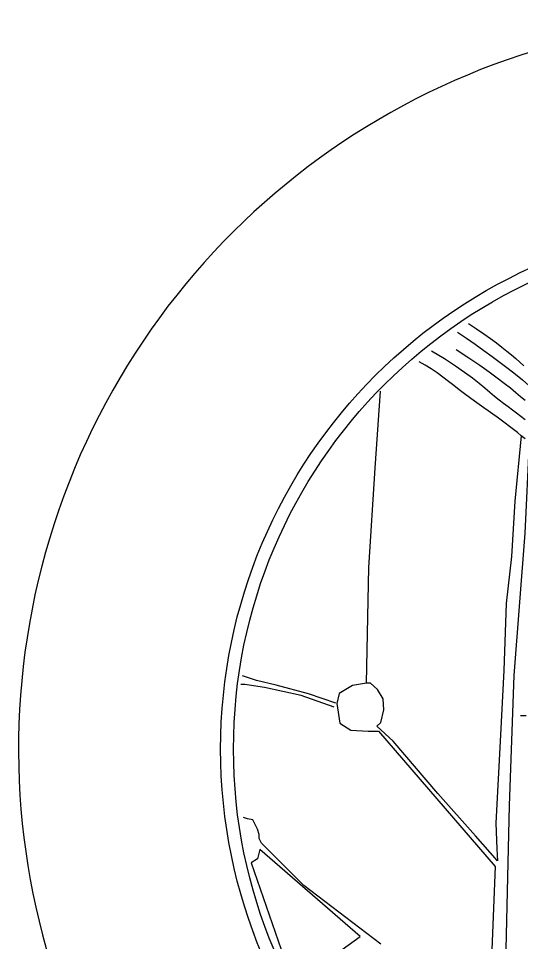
# Model space of a CAD drawing. Extents: x 6150 to 10358, y -140 to 3654.
# Drawn here: x 6768.6 to 6823.5, y 1452.9 to 1553.9 of the extents above; entities that cross this region are included whole.
import ezdxf

# ---------------------------------------------------------------- set-up
doc = ezdxf.new("R2010")
doc.units = 0
doc.header["$MEASUREMENT"] = 0
for name, color, linetype in [('3', 3, 'CONTINUOUS'), ('7', 7, 'CONTINUOUS'), ('TEXT', 3, 'CONTINUOUS')]:
    doc.layers.add(name, color=color, linetype=linetype)

# ---------------------------------------------------------------- blocks, each defined once
blk = doc.blocks.new('Y-02')
at = {"layer": '3'}
for points in [[(101.07, 309.66), (103.45, 308.06), (105.61, 306.57), (107.57, 305.17), (109.35, 303.85), (110.98, 302.61), (112.48, 301.42), (113.87, 300.28), (115.18, 299.17), (116.42, 298.09), (117.6, 297.03)], [(117.98, 275.19), (116.81, 276.1), (115.64, 277.02), (114.46, 277.95), (113.26, 278.89), (112.04, 279.82), (110.81, 280.75), (109.55, 281.67), (108.26, 282.59), (106.94, 283.51), (105.6, 284.46), (104.21, 285.44), (102.79, 286.46), (101.32, 287.52), (99.81, 288.65), (98.25, 289.85), (96.64, 291.1), (95, 292.37), (93.31, 293.63), (91.6, 294.88), (89.85, 296.07), (88.08, 297.2), (86.29, 298.22)], [(97.75, 307.08), (100.38, 305.27), (102.99, 303.46), (105.56, 301.64), (108.07, 299.82), (110.51, 298.02), (112.85, 296.24), (115.07, 294.49), (117.15, 292.78), (119.09, 291.1), (120.88, 289.47), (122.56, 287.89), (124.13, 286.36), (125.62, 284.87), (127.05, 283.43), (128.42, 282.05), (129.77, 280.72)], [(89.98, 301.54), (93.83, 299.18), (97.09, 297.05), (99.85, 295.13), (102.18, 293.41), (104.17, 291.86), (105.89, 290.45), (107.42, 289.16), (108.83, 287.98), (110.2, 286.87), (111.54, 285.83), (112.86, 284.83), (114.15, 283.86), (115.42, 282.9), (116.68, 281.94), (117.94, 280.96)], [(97.38, 301.91), (101.13, 299.42), (104.38, 297.2), (107.19, 295.22), (109.62, 293.44), (111.72, 291.85), (113.54, 290.4), (115.15, 289.08), (116.6, 287.86), (117.93, 286.7)], [(70.53, 202.01), (71.22, 236.61), (73.1, 266.35), (74.74, 289.4)], [(116.81, 276.1), (114.87, 256.53), (113.93, 239.91), (112.29, 225.86), (111.58, 205.81), (110.64, 186.61), (109.23, 160.15), (109.47, 152.42), (109.69, 148.85), (103.13, 156.35), (91.87, 168.99), (78.51, 184.68), (73.58, 189.13), (74.75, 190.3), (75.69, 194.05), (75.46, 197.32), (73.82, 200.13), (71.71, 202.01), (70.53, 202.01), (66.31, 201.31), (62.33, 198.96), (61.62, 195.92), (62.56, 190.07), (65.84, 187.96), (71, 187.72), (74.05, 187.72), (108.99, 147.21), (107.34, 104.75)], [(74.75, 123.95), (51.77, 141.51), (39.11, 154.15), (38.41, 155.56), (38.41, 156.73), (37.94, 158.37), (36.53, 161.18), (34.89, 161.41), (33.72, 161.88)], [(119.14, 274.3), (117.9, 246.91), (114.62, 204.29), (113.22, 165.42), (111.81, 105.28)], [(61.32, 196.04), (53.11, 198.85), (43.5, 201.42), (37.64, 202.83), (33.41, 204.23)], [(60.85, 194.87), (51, 198.38), (39.98, 200.72), (34.12, 201.66), (32.95, 201.66)], [(118.28, 192.31), (116.6, 192.3)], [(38.6, 152.25), (37.9, 149.44), (36.02, 148.27), (46.81, 117.12), (49.62, 116.19), (51.26, 115.02), (51.73, 114.08), (68.61, 126.26), (38.6, 152.25)]]:
    blk.add_lwpolyline(points, dxfattribs=at)
blk.add_circle((185.05, 182.32), 158.18, dxfattribs=at)
at = {"layer": '7'}
blk.add_circle((185.05, 182.32), 154.33, dxfattribs=at)
blk = doc.blocks.new('圆盘1')
at = {"layer": '7'}
blk.add_arc((144.56, 149.6), 110.85, 305.9247, 234.0753, dxfattribs=at)
at = {"layer": '3', "xscale": 0.507, "yscale": 0.507, "zscale": 0.507}
blk.add_blockref('Y-02', (50.74, 57.16), dxfattribs=at)

msp = doc.modelspace()

# ---------------------------------------------------------------- block references
at = {"layer": 'TEXT', "xscale": 0.7200000000000001, "yscale": 0.7200000000000001, "zscale": 0.7200000000000001}
msp.add_blockref('圆盘1', (6744.31, 1366.34), dxfattribs=at)

doc.saveas('drawing.dxf')
